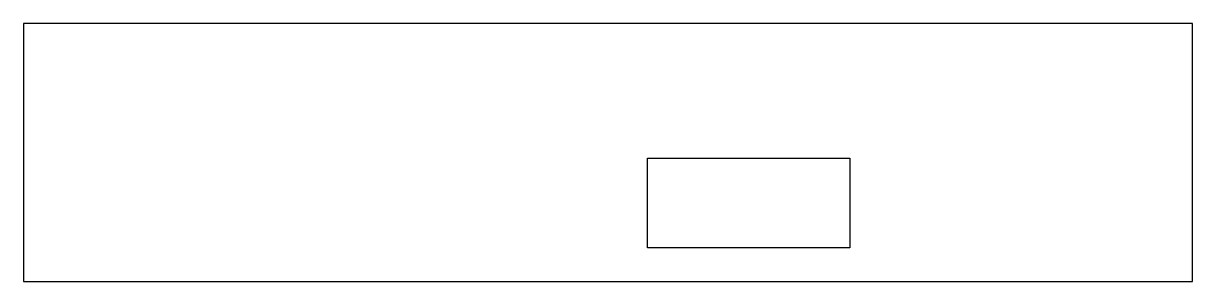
# Model space of a CAD drawing. Header units: millimetres. Extents: x -102 to 106, y -24 to 22.
import ezdxf

# ---------------------------------------------------------------- set-up
doc = ezdxf.new("R2010")
doc.units = ezdxf.units.MM
doc.layers.add('CUT', color=7, linetype='Continuous')

msp = doc.modelspace()

# ---------------------------------------------------------------- linework, layer by layer
at = {"layer": 'CUT'}
for p, q in [((-102.4, 22.42), (-102.4, -23.58)), ((105.6, 22.42), (-102.4, 22.42)), ((105.6, -23.58), (105.6, 22.42)), ((8.6, -17.58), (8.6, -1.58)), ((8.6, -1.58), (44.6, -1.58)), ((44.6, -1.58), (44.6, -17.58)), ((44.6, -17.58), (8.6, -17.58)), ((-102.4, -23.58), (105.6, -23.58))]:
    msp.add_line(p, q, dxfattribs=at)

doc.saveas('drawing.dxf')
